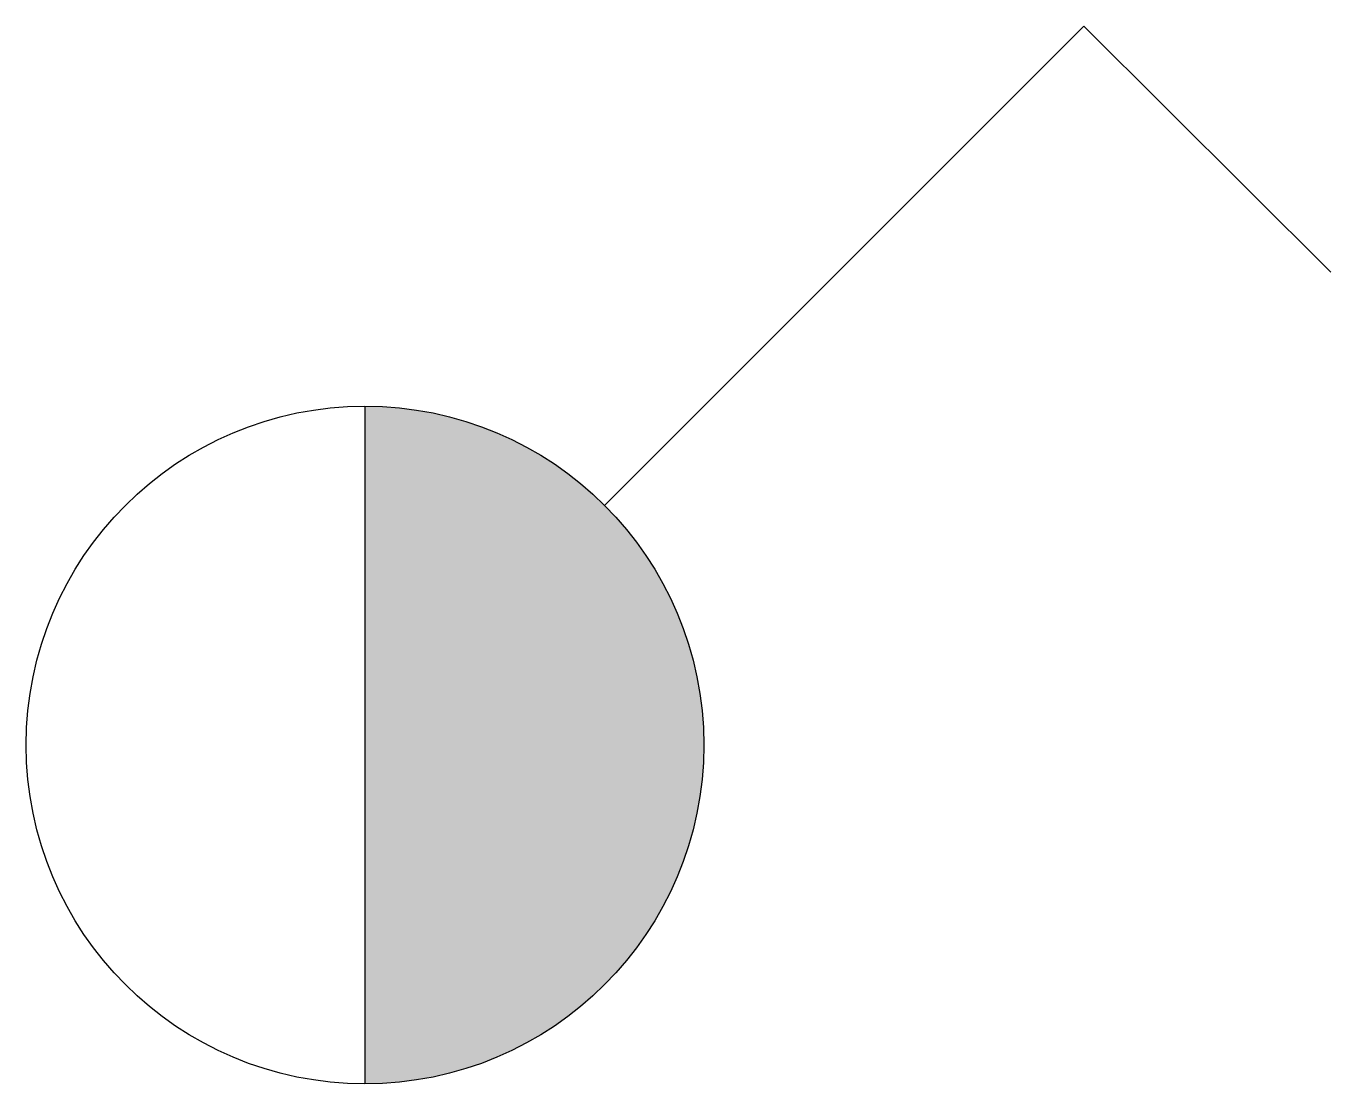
# Model space of a CAD drawing. Extents: x -28845 to -28652, y 6148 to 6304.
import ezdxf

# ---------------------------------------------------------------- set-up
doc = ezdxf.new("R2010")
doc.units = 0
doc.header["$MEASUREMENT"] = 0
doc.layers.get('0').update_dxf_attribs({"linetype": 'CONTINUOUS'})

msp = doc.modelspace()

# ---------------------------------------------------------------- hatches: boundary and pattern name
msp.add_hatch(color=256).paths.add_polyline_path([(-28794.68, 6248.33), (-28794.68, 6148.33, 0.414214), (-28744.68, 6198.33, 0.414214)])

# ---------------------------------------------------------------- linework, layer by layer
for p, q in [((-28759.33, 6233.69), (-28688.62, 6304.4)), ((-28688.62, 6304.4), (-28652.15, 6268.1)), ((-28794.68, 6248.33), (-28794.68, 6148.33))]:
    msp.add_line(p, q)
msp.add_circle((-28794.68, 6198.33), 50)

doc.saveas('drawing.dxf')
